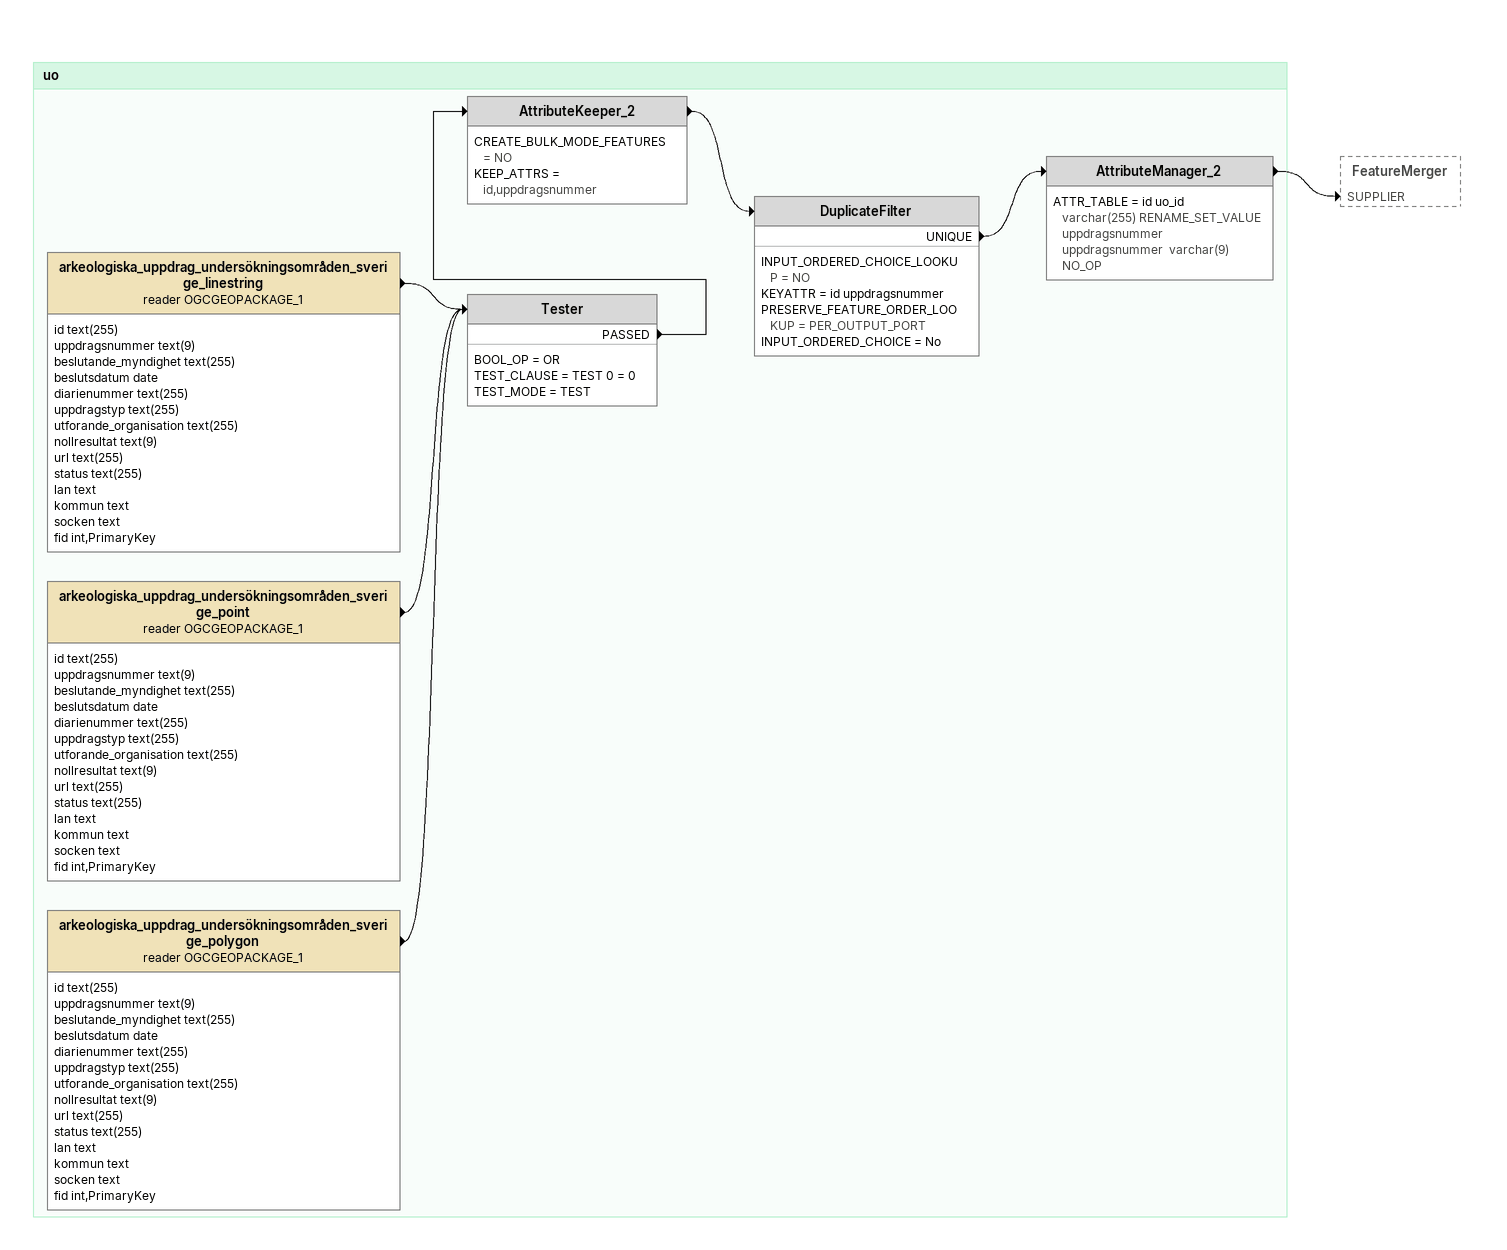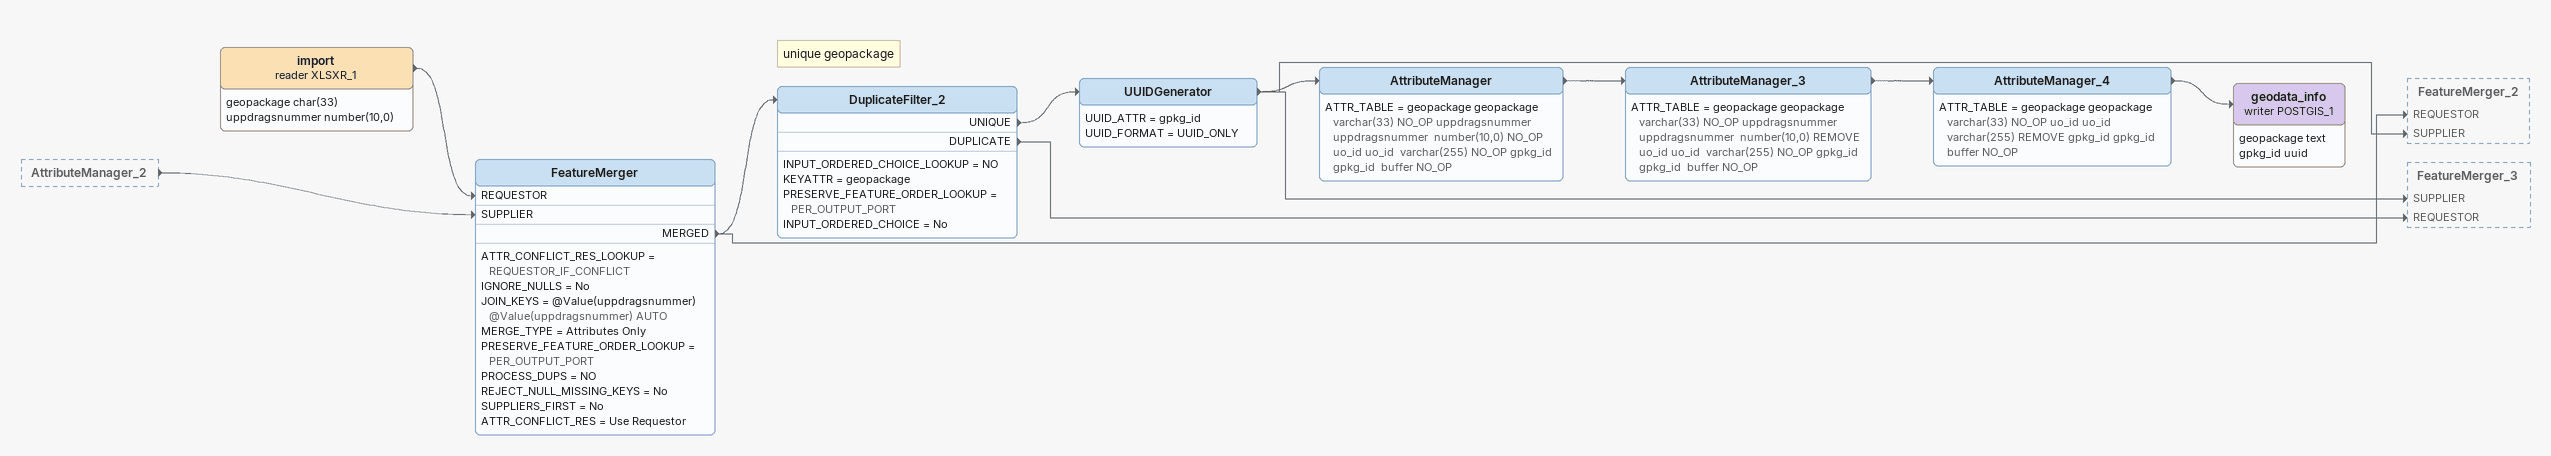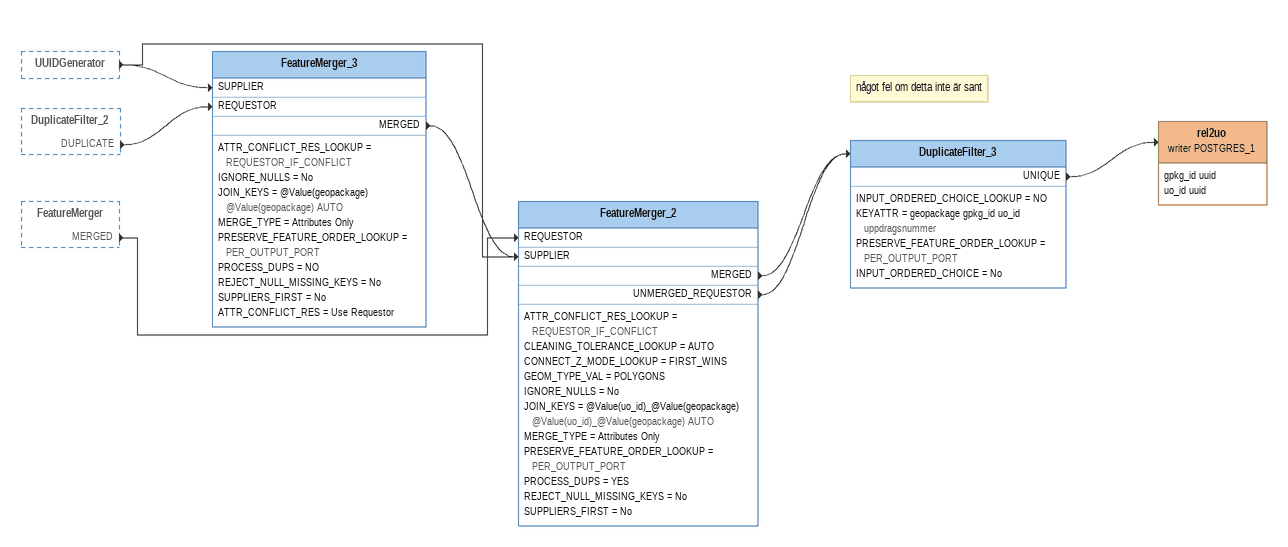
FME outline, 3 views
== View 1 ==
Bookmark: uo
arkeologiska_uppdrag_undersökningsområden_sverige_linestring (reader OGCGEOPACKAGE_1)
    attributes: id text(255), uppdragsnummer text(9), beslutande_myndighet text(255), beslutsdatum date, diarienummer text(255), uppdragstyp text(255), utforande_organisation text(255), nollresultat text(9), url text(255), status text(255), lan text, kommun text, socken text, fid int,PrimaryKey
    -> Tester
arkeologiska_uppdrag_undersökningsområden_sverige_polygon (reader OGCGEOPACKAGE_1)
    attributes: id text(255), uppdragsnummer text(9), beslutande_myndighet text(255), beslutsdatum date, diarienummer text(255), uppdragstyp text(255), utforande_organisation text(255), nollresultat text(9), url text(255), status text(255), lan text, kommun text, socken text, fid int,PrimaryKey
    -> Tester
arkeologiska_uppdrag_undersökningsområden_sverige_point (reader OGCGEOPACKAGE_1)
    attributes: id text(255), uppdragsnummer text(9), beslutande_myndighet text(255), beslutsdatum date, diarienummer text(255), uppdragstyp text(255), utforande_organisation text(255), nollresultat text(9), url text(255), status text(255), lan text, kommun text, socken text, fid int,PrimaryKey
    -> Tester
Tester
    BOOL_OP = OR
    TEST_CLAUSE = TEST 0 = 0
    TEST_MODE = TEST
    PASSED -> AttributeKeeper_2
AttributeKeeper_2
    CREATE_BULK_MODE_FEATURES = NO
    KEEP_ATTRS = id,uppdragsnummer
    -> DuplicateFilter
DuplicateFilter
    INPUT_ORDERED_CHOICE_LOOKUP = NO
    KEYATTR = id uppdragsnummer
    PRESERVE_FEATURE_ORDER_LOOKUP = PER_OUTPUT_PORT
    INPUT_ORDERED_CHOICE = No
    UNIQUE -> AttributeManager_2
AttributeManager_2
    ATTR_TABLE = id uo_id  varchar(255) RENAME_SET_VALUE uppdragsnummer uppdragsnummer  varchar(9) NO_OP
    -> FeatureMerger [SUPPLIER]

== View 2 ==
AttributeManager_2 [outside]
    -> FeatureMerger [SUPPLIER]
import (reader XLSXR_1)
    attributes: geopackage char(33), uppdragsnummer number(10,0)
    -> FeatureMerger [REQUESTOR]
FeatureMerger
    ATTR_CONFLICT_RES_LOOKUP = REQUESTOR_IF_CONFLICT
    IGNORE_NULLS = No
    JOIN_KEYS = @Value(uppdragsnummer) @Value(uppdragsnummer) AUTO
    MERGE_TYPE = Attributes Only
    PRESERVE_FEATURE_ORDER_LOOKUP = PER_OUTPUT_PORT
    PROCESS_DUPS = NO
    REJECT_NULL_MISSING_KEYS = No
    SUPPLIERS_FIRST = No
    ATTR_CONFLICT_RES = Use Requestor
    MERGED -> FeatureMerger_2 [REQUESTOR]
    MERGED -> DuplicateFilter_2
Note: unique geopackage
DuplicateFilter_2
    INPUT_ORDERED_CHOICE_LOOKUP = NO
    KEYATTR = geopackage
    PRESERVE_FEATURE_ORDER_LOOKUP = PER_OUTPUT_PORT
    INPUT_ORDERED_CHOICE = No
    UNIQUE -> UUIDGenerator
    DUPLICATE -> FeatureMerger_3 [REQUESTOR]
UUIDGenerator
    UUID_ATTR = gpkg_id
    UUID_FORMAT = UUID_ONLY
    -> AttributeManager
    -> FeatureMerger_2 [SUPPLIER]
    -> FeatureMerger_3 [SUPPLIER]
AttributeManager
    ATTR_TABLE = geopackage geopackage  varchar(33) NO_OP uppdragsnummer uppdragsnummer  number(10,0) NO_OP uo_id uo_id  varchar(255) NO_OP gpkg_id gpkg_id  buffer NO_OP
    -> AttributeManager_3
AttributeManager_3
    ATTR_TABLE = geopackage geopackage  varchar(33) NO_OP uppdragsnummer uppdragsnummer  number(10,0) REMOVE uo_id uo_id  varchar(255) NO_OP gpkg_id gpkg_id  buffer NO_OP
    -> AttributeManager_4
AttributeManager_4
    ATTR_TABLE = geopackage geopackage  varchar(33) NO_OP uo_id uo_id  varchar(255) REMOVE gpkg_id gpkg_id  buffer NO_OP
    -> geodata_info (writer POSTGIS_1)
geodata_info (writer POSTGIS_1)
    attributes: geopackage text, gpkg_id uuid

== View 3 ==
UUIDGenerator [outside]
    -> FeatureMerger_2 [SUPPLIER]
    -> FeatureMerger_3 [SUPPLIER]
DuplicateFilter_2 [outside]
    DUPLICATE -> FeatureMerger_3 [REQUESTOR]
FeatureMerger [outside]
    MERGED -> FeatureMerger_2 [REQUESTOR]
FeatureMerger_3
    ATTR_CONFLICT_RES_LOOKUP = REQUESTOR_IF_CONFLICT
    IGNORE_NULLS = No
    JOIN_KEYS = @Value(geopackage) @Value(geopackage) AUTO
    MERGE_TYPE = Attributes Only
    PRESERVE_FEATURE_ORDER_LOOKUP = PER_OUTPUT_PORT
    PROCESS_DUPS = NO
    REJECT_NULL_MISSING_KEYS = No
    SUPPLIERS_FIRST = No
    ATTR_CONFLICT_RES = Use Requestor
    MERGED -> FeatureMerger_2 [SUPPLIER]
FeatureMerger_2
    ATTR_CONFLICT_RES_LOOKUP = REQUESTOR_IF_CONFLICT
    CLEANING_TOLERANCE_LOOKUP = AUTO
    CONNECT_Z_MODE_LOOKUP = FIRST_WINS
    GEOM_TYPE_VAL = POLYGONS
    IGNORE_NULLS = No
    JOIN_KEYS = @Value(uo_id)_@Value(geopackage) @Value(uo_id)_@Value(geopackage) AUTO
    MERGE_TYPE = Attributes Only
    PRESERVE_FEATURE_ORDER_LOOKUP = PER_OUTPUT_PORT
    PROCESS_DUPS = YES
    REJECT_NULL_MISSING_KEYS = No
    SUPPLIERS_FIRST = No
    MERGED -> DuplicateFilter_3
    UNMERGED_REQUESTOR -> DuplicateFilter_3
Note: något fel om detta inte är sant
DuplicateFilter_3
    INPUT_ORDERED_CHOICE_LOOKUP = NO
    KEYATTR = geopackage gpkg_id uo_id uppdragsnummer
    PRESERVE_FEATURE_ORDER_LOOKUP = PER_OUTPUT_PORT
    INPUT_ORDERED_CHOICE = No
    UNIQUE -> rel2uo (writer POSTGRES_1)
rel2uo (writer POSTGRES_1)
    attributes: gpkg_id uuid, uo_id uuid
